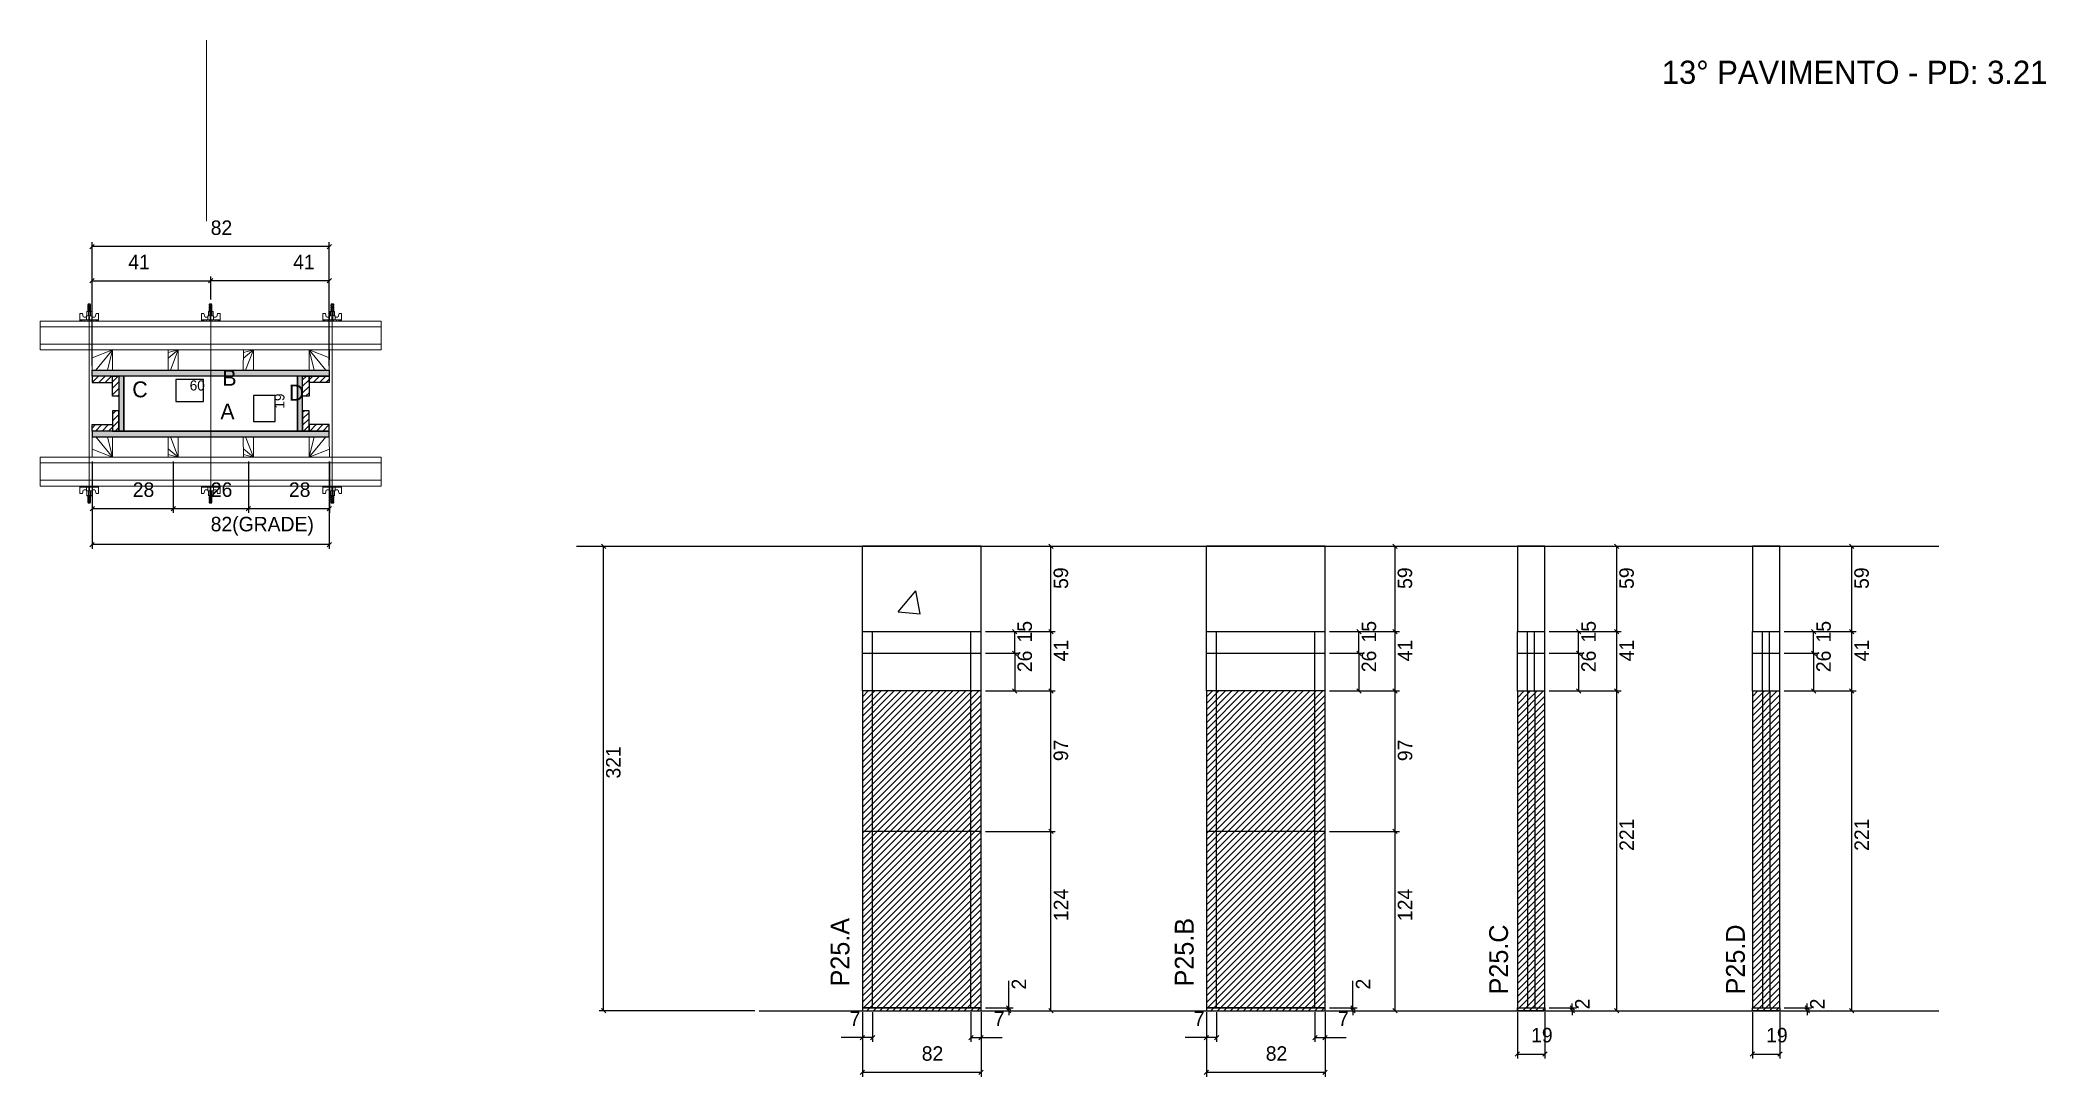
# Model space of a CAD drawing. Header units: metres. Extents: x 4473 to 5860, y 5251 to 5967.
import ezdxf

# ---------------------------------------------------------------- set-up
doc = ezdxf.new("R2010")
doc.units = ezdxf.units.M
for name, color, linetype in [('CHAPA', 7, 'Continuous'), ('COTA', 7, 'Continuous'), ('Hachura', 7, 'Continuous'), ('Madeira', 7, 'Continuous'), ('NIVEL 2° PAV.', 7, 'Continuous'), ('NOMENCLATURA', 7, 'Continuous'), ('Nível', 7, 'Continuous'), ('Painéis', 7, 'Continuous'), ('Perfil Metálico', 7, 'Continuous'), ('SARR_2.2x7', 7, 'Continuous'), ('SARRAFO', 7, 'Continuous'), ('Texto Seção', 7, 'Continuous'), ('TEXTO_GERAL', 7, 'Continuous')]:
    doc.layers.add(name, color=color, linetype=linetype)

msp = doc.modelspace()

# ---------------------------------------------------------------- hatches: boundary and pattern name
at = {"layer": 'COTA'}
h = msp.add_hatch(dxfattribs=at)
h.set_pattern_fill('AR-CONC')
h.paths.add_polyline_path([(5123.9, 5558.4), (5123.9, 5617.4), (5041.9, 5617.4), (5041.9, 5558.4), (5123.9, 5558.4)])
h = msp.add_hatch(dxfattribs=at)
h.set_pattern_fill('AR-CONC')
h.paths.add_polyline_path([(5361.8, 5558.4), (5361.8, 5617.4), (5279.8, 5617.4), (5279.8, 5558.4), (5361.8, 5558.4)])
h = msp.add_hatch(dxfattribs=at)
h.set_pattern_fill('AR-CONC')
h.paths.add_polyline_path([(5513.8, 5558.4), (5513.8, 5617.4), (5494.8, 5617.4), (5494.8, 5558.4), (5513.8, 5558.4)])
h = msp.add_hatch(dxfattribs=at)
h.set_pattern_fill('AR-CONC')
h.paths.add_polyline_path([(5676.3, 5558.4), (5676.3, 5617.4), (5657.3, 5617.4), (5657.3, 5558.4), (5676.3, 5558.4)])
at = {"layer": 'Hachura'}
h = msp.add_hatch(color=7, dxfattribs=at)
h.dxf.hatch_style = 1
h.paths.add_polyline_path([(4509.2, 5735), (4509.2, 5739), (4673.2, 5739), (4673.2, 5735), (4509.2, 5735)])
h = msp.add_hatch(color=7, dxfattribs=at)
h.dxf.hatch_style = 1
h.paths.add_polyline_path([(4509.2, 5735), (4509.2, 5739), (4673.2, 5739), (4673.2, 5735), (4509.2, 5735)])
h = msp.add_hatch(dxfattribs=at)
h.set_pattern_fill('ANSI31')
h.paths.add_polyline_path([(4523.2, 5735), (4523.2, 5730.6), (4509.2, 5730.6), (4509.2, 5735), (4523.2, 5735)])
h = msp.add_hatch(dxfattribs=at)
h.set_pattern_fill('ANSI31')
h.paths.add_polyline_path([(4527.6, 5735), (4523.2, 5735), (4523.2, 5721), (4527.6, 5721), (4527.6, 5735)])
h = msp.add_hatch(color=7, dxfattribs=at)
h.dxf.hatch_style = 1
h.paths.add_polyline_path([(4531.2, 5735), (4527.6, 5735), (4527.6, 5697), (4531.2, 5697), (4531.2, 5735)])
h = msp.add_hatch(color=7, dxfattribs=at)
h.dxf.hatch_style = 1
h.paths.add_polyline_path([(4531.2, 5735), (4527.6, 5735), (4527.6, 5697), (4531.2, 5697), (4531.2, 5735)])
h = msp.add_hatch(color=7, dxfattribs=at)
h.dxf.hatch_style = 1
h.paths.add_polyline_path([(4654.8, 5735), (4651.2, 5735), (4651.2, 5697), (4654.8, 5697), (4654.8, 5735)])
h = msp.add_hatch(color=7, dxfattribs=at)
h.dxf.hatch_style = 1
h.paths.add_polyline_path([(4654.8, 5735), (4651.2, 5735), (4651.2, 5697), (4654.8, 5697), (4654.8, 5735)])
h = msp.add_hatch(dxfattribs=at)
h.set_pattern_fill('ANSI31')
h.paths.add_polyline_path([(4659.2, 5735), (4654.8, 5735), (4654.8, 5721), (4659.2, 5721), (4659.2, 5735)])
h = msp.add_hatch(dxfattribs=at)
h.set_pattern_fill('ANSI31')
h.paths.add_polyline_path([(4659.2, 5735), (4659.2, 5730.6), (4673.2, 5730.6), (4673.2, 5735), (4659.2, 5735)])
h = msp.add_hatch(dxfattribs=at)
h.set_pattern_fill('ANSI31')
h.paths.add_polyline_path([(4523.2, 5697), (4523.2, 5701.4), (4509.2, 5701.4), (4509.2, 5697), (4523.2, 5697)])
h = msp.add_hatch(dxfattribs=at)
h.set_pattern_fill('ANSI31')
h.paths.add_polyline_path([(4527.6, 5697), (4523.2, 5697), (4523.2, 5711), (4527.6, 5711), (4527.6, 5697)])
h = msp.add_hatch(dxfattribs=at)
h.set_pattern_fill('ANSI31')
h.paths.add_polyline_path([(4659.2, 5697), (4654.8, 5697), (4654.8, 5711), (4659.2, 5711), (4659.2, 5697)])
h = msp.add_hatch(dxfattribs=at)
h.set_pattern_fill('ANSI31')
h.paths.add_polyline_path([(4659.2, 5697), (4659.2, 5701.4), (4673.2, 5701.4), (4673.2, 5697), (4659.2, 5697)])
h = msp.add_hatch(color=7, dxfattribs=at)
h.dxf.hatch_style = 1
h.paths.add_polyline_path([(4509.2, 5697), (4509.2, 5693), (4673.2, 5693), (4673.2, 5697), (4509.2, 5697)])
h = msp.add_hatch(color=7, dxfattribs=at)
h.dxf.hatch_style = 1
h.paths.add_polyline_path([(4509.2, 5697), (4509.2, 5693), (4673.2, 5693), (4673.2, 5697), (4509.2, 5697)])
h = msp.add_hatch(dxfattribs=at)
h.set_pattern_fill('ANSI31')
h.paths.add_polyline_path([(5123.9, 5296.4), (5123.9, 5517.4), (5041.9, 5517.4), (5041.9, 5296.4), (5123.9, 5296.4)])
h = msp.add_hatch(dxfattribs=at)
h.set_pattern_fill('ANSI31')
h.paths.add_polyline_path([(5361.8, 5296.4), (5361.8, 5517.4), (5279.8, 5517.4), (5279.8, 5296.4), (5361.8, 5296.4)])
h = msp.add_hatch(dxfattribs=at)
h.set_pattern_fill('ANSI31')
h.paths.add_polyline_path([(5513.8, 5517.4), (5494.8, 5517.4), (5494.8, 5296.4), (5513.8, 5296.4), (5513.8, 5517.4), (5513.8, 5517.4)])
h = msp.add_hatch(dxfattribs=at)
h.set_pattern_fill('ANSI31')
h.paths.add_polyline_path([(5676.3, 5517.4), (5657.3, 5517.4), (5657.3, 5296.4), (5676.3, 5296.4), (5676.3, 5517.4), (5676.3, 5517.4)])

# ---------------------------------------------------------------- linework, layer by layer
at = {"layer": 'CHAPA', "color": 1, "lineweight": 25}
for points in [[(4509.2, 5735), (4509.2, 5739), (4673.2, 5739), (4673.2, 5735)], [(4509.2, 5735), (4509.2, 5739), (4673.2, 5739), (4673.2, 5735)], [(4531.2, 5735), (4527.6, 5735), (4527.6, 5697), (4531.2, 5697)], [(4531.2, 5735), (4527.6, 5735), (4527.6, 5697), (4531.2, 5697)], [(4654.8, 5735), (4651.2, 5735), (4651.2, 5697), (4654.8, 5697)], [(4654.8, 5735), (4651.2, 5735), (4651.2, 5697), (4654.8, 5697)], [(4509.2, 5697), (4509.2, 5693), (4673.2, 5693), (4673.2, 5697)], [(4509.2, 5697), (4509.2, 5693), (4673.2, 5693), (4673.2, 5697)]]:
    msp.add_lwpolyline(points, close=True, dxfattribs=at)
at = {"layer": 'COTA', "color": 0, "lineweight": 25}
for p, q in [((4510.7, 5825.9), (4507.7, 5822.9)), ((4671.7, 5822.9), (4674.7, 5825.9)), ((4510.7, 5802.3), (4507.7, 5799.3)), ((4592.7, 5802.3), (4589.7, 5799.3)), ((4589.7, 5799.3), (4592.7, 5802.3)), ((4671.7, 5799.3), (4674.7, 5802.3)), ((4510.8, 5644.9), (4507.8, 5641.9)), ((4563.8, 5641.9), (4566.8, 5644.9)), ((4566.8, 5644.9), (4563.8, 5641.9)), ((4615.8, 5641.9), (4618.8, 5644.9)), ((4618.8, 5644.9), (4615.8, 5641.9)), ((4671.8, 5641.9), (4674.8, 5644.9)), ((4510.7, 5620), (4507.7, 5617)), ((4671.7, 5617), (4674.7, 5620)), ((5173.7, 5615.9), (5170.7, 5618.9)), ((5411.7, 5615.9), (5408.7, 5618.9)), ((5565, 5615.9), (5562, 5618.9)), ((5727.5, 5615.9), (5724.5, 5618.9)), ((5170.7, 5559.9), (5173.7, 5556.9)), ((5408.7, 5559.9), (5411.7, 5556.9)), ((5562, 5559.9), (5565, 5556.9)), ((5724.5, 5559.9), (5727.5, 5556.9)), ((5173.7, 5515.9), (5170.7, 5518.9)), ((5411.7, 5515.9), (5408.7, 5518.9)), ((5565, 5515.9), (5562, 5518.9)), ((5727.5, 5515.9), (5724.5, 5518.9)), ((5173.7, 5418.9), (5170.7, 5421.9)), ((5170.7, 5421.9), (5173.7, 5418.9)), ((5411.7, 5418.9), (5408.7, 5421.9)), ((5408.7, 5421.9), (5411.7, 5418.9)), ((5141.6, 5299.9), (5144.6, 5296.9)), ((5379.6, 5299.9), (5382.6, 5296.9)), ((5531.2, 5299.9), (5534.2, 5296.9)), ((5693.7, 5299.9), (5696.7, 5296.9)), ((5144.6, 5294.9), (5141.6, 5297.9)), ((5170.7, 5297.9), (5173.7, 5294.9)), ((5382.6, 5294.9), (5379.6, 5297.9)), ((5408.7, 5297.9), (5411.7, 5294.9)), ((5534.2, 5294.9), (5531.2, 5297.9)), ((5562, 5297.9), (5565, 5294.9)), ((5696.7, 5294.9), (5693.7, 5297.9)), ((5724.5, 5297.9), (5727.5, 5294.9)), ((5043.4, 5279.4), (5040.4, 5276.4)), ((5047.4, 5276.4), (5050.4, 5279.4)), ((5118.4, 5279.4), (5115.4, 5276.4)), ((5122.4, 5276.4), (5125.4, 5279.4)), ((5281.3, 5279.4), (5278.3, 5276.4)), ((5285.3, 5276.4), (5288.3, 5279.4)), ((5356.3, 5279.4), (5353.3, 5276.4)), ((5360.3, 5276.4), (5363.3, 5279.4)), ((5496.3, 5268), (5493.3, 5265)), ((5512.3, 5265), (5515.3, 5268)), ((5658.8, 5268), (5655.8, 5265)), ((5674.8, 5265), (5677.8, 5268)), ((5043.4, 5255.3), (5040.4, 5252.3)), ((5122.4, 5252.3), (5125.4, 5255.3)), ((5281.3, 5255.3), (5278.3, 5252.3)), ((5360.3, 5252.3), (5363.3, 5255.3))]:
    msp.add_line(p, q, dxfattribs=at)
at = {"layer": 'COTA', "color": 241, "lineweight": 25}
for p, q in [((4509.2, 5742), (4509.2, 5827.4)), ((4673.2, 5742), (4673.2, 5827.4)), ((4673.2, 5824.4), (4509.2, 5824.4)), ((4509.2, 5776), (4509.2, 5803.8)), ((4509.2, 5800.8), (4591.2, 5800.8)), ((4591.2, 5787.8), (4591.2, 5803.8)), ((4591.2, 5787.8), (4591.2, 5803.8)), ((4673.2, 5800.8), (4591.2, 5800.8)), ((4673.2, 5776), (4673.2, 5803.8)), ((4509.2, 5676), (4509.2, 5615.5)), ((4509.3, 5676), (4509.3, 5640.4)), ((4565.3, 5676), (4565.3, 5640.4)), ((4565.3, 5676), (4565.3, 5640.4)), ((4617.3, 5676), (4617.3, 5640.4)), ((4617.3, 5676), (4617.3, 5640.4)), ((4673.2, 5676), (4673.2, 5615.5)), ((4673.3, 5676), (4673.3, 5640.4)), ((4509.3, 5643.4), (4565.3, 5643.4)), ((4565.3, 5643.4), (4617.3, 5643.4)), ((4617.3, 5643.4), (4673.3, 5643.4)), ((4673.2, 5618.5), (4509.2, 5618.5)), ((5041.9, 5558.4), (5041.9, 5617.4)), ((5123.9, 5617.4), (5041.9, 5617.4)), ((5123.9, 5558.4), (5123.9, 5617.4)), ((5361.8, 5617.4), (5279.8, 5617.4)), ((5279.8, 5558.4), (5279.8, 5617.4)), ((5361.8, 5558.4), (5361.8, 5617.4))]:
    msp.add_line(p, q, dxfattribs=at)
at = {"layer": 'COTA', "color": 180, "lineweight": 25}
for p, q in [((4586.2, 5732.5), (4567.2, 5732.5)), ((4567.2, 5732.5), (4567.2, 5717.5)), ((4586.2, 5717.5), (4586.2, 5732.5)), ((4567.2, 5717.5), (4586.2, 5717.5)), ((4635.7, 5721.5), (4620.7, 5721.5)), ((4620.7, 5721.5), (4620.7, 5703.5)), ((4635.7, 5703.5), (4635.7, 5721.5)), ((4620.7, 5703.5), (4635.7, 5703.5))]:
    msp.add_line(p, q, dxfattribs=at)
at = {"layer": 'COTA', "color": 4, "lineweight": 25}
for p, q in [((5126.9, 5617.4), (5175.2, 5617.4)), ((5172.2, 5558.4), (5172.2, 5617.4)), ((5364.8, 5617.4), (5413.2, 5617.4)), ((5410.2, 5558.4), (5410.2, 5617.4)), ((5516.8, 5617.4), (5566.5, 5617.4)), ((5563.5, 5558.4), (5563.5, 5617.4)), ((5679.3, 5617.4), (5729, 5617.4)), ((5726, 5558.4), (5726, 5617.4)), ((5126.9, 5558.4), (5175.2, 5558.4)), ((5364.8, 5558.4), (5413.2, 5558.4)), ((5516.8, 5558.4), (5566.5, 5558.4)), ((5679.3, 5558.4), (5729, 5558.4)), ((5126.9, 5517.4), (5175.2, 5517.4)), ((5172.2, 5420.4), (5172.2, 5517.4)), ((5364.8, 5517.4), (5413.2, 5517.4)), ((5410.2, 5420.4), (5410.2, 5517.4)), ((5516.8, 5517.4), (5566.5, 5517.4)), ((5563.5, 5296.4), (5563.5, 5517.4)), ((5679.3, 5517.4), (5729, 5517.4)), ((5726, 5296.4), (5726, 5517.4)), ((5126.9, 5420.4), (5175.2, 5420.4)), ((5164.7, 5420.4), (5175.2, 5420.4)), ((5172.2, 5296.4), (5172.2, 5420.4)), ((5364.8, 5420.4), (5413.2, 5420.4)), ((5402.7, 5420.4), (5413.2, 5420.4)), ((5410.2, 5296.4), (5410.2, 5420.4)), ((5143.1, 5298.4), (5143.1, 5317.2)), ((5381.1, 5298.4), (5381.1, 5317.2)), ((5532.7, 5298.4), (5532.7, 5301.4)), ((5695.2, 5298.4), (5695.2, 5301.4)), ((5041.9, 5295.4), (5041.9, 5250.8)), ((5041.9, 5293.4), (5041.9, 5274.9)), ((5048.9, 5295.4), (5048.9, 5274.9)), ((5116.9, 5295.4), (5116.9, 5274.9)), ((5123.9, 5295.4), (5123.9, 5250.8)), ((5123.9, 5293.4), (5123.9, 5274.9)), ((5126.9, 5298.4), (5146.1, 5298.4)), ((5126.9, 5296.4), (5146.1, 5296.4)), ((5126.9, 5296.4), (5175.2, 5296.4)), ((5143.1, 5296.4), (5143.1, 5298.4)), ((5143.1, 5296.4), (5143.1, 5293.4)), ((5279.8, 5295.4), (5279.8, 5250.8)), ((5279.8, 5293.4), (5279.8, 5274.9)), ((5286.8, 5295.4), (5286.8, 5274.9)), ((5354.8, 5295.4), (5354.8, 5274.9)), ((5361.8, 5295.4), (5361.8, 5250.8)), ((5361.8, 5293.4), (5361.8, 5274.9)), ((5364.8, 5298.4), (5384.1, 5298.4)), ((5364.8, 5296.4), (5384.1, 5296.4)), ((5364.8, 5296.4), (5413.2, 5296.4)), ((5381.1, 5296.4), (5381.1, 5298.4)), ((5381.1, 5296.4), (5381.1, 5293.4)), ((5494.8, 5295.4), (5494.8, 5263.5)), ((5513.8, 5295.4), (5513.8, 5263.5)), ((5516.8, 5298.4), (5535.7, 5298.4)), ((5516.8, 5296.4), (5535.7, 5296.4)), ((5516.8, 5296.4), (5566.5, 5296.4)), ((5532.7, 5296.4), (5532.7, 5298.4)), ((5532.7, 5296.4), (5532.7, 5293.4)), ((5657.3, 5295.4), (5657.3, 5263.5)), ((5676.3, 5295.4), (5676.3, 5263.5)), ((5679.3, 5298.4), (5698.2, 5298.4)), ((5679.3, 5296.4), (5698.2, 5296.4)), ((5679.3, 5296.4), (5729, 5296.4)), ((5695.2, 5296.4), (5695.2, 5298.4)), ((5695.2, 5296.4), (5695.2, 5293.4)), ((5041.9, 5277.9), (5027.1, 5277.9)), ((5048.9, 5277.9), (5041.9, 5277.9)), ((5116.9, 5277.9), (5123.9, 5277.9)), ((5123.9, 5277.9), (5138.6, 5277.9)), ((5279.8, 5277.9), (5265.1, 5277.9)), ((5286.8, 5277.9), (5279.8, 5277.9)), ((5354.8, 5277.9), (5361.8, 5277.9)), ((5361.8, 5277.9), (5376.5, 5277.9)), ((5494.8, 5266.5), (5513.8, 5266.5)), ((5657.3, 5266.5), (5676.3, 5266.5)), ((5123.9, 5253.8), (5041.9, 5253.8)), ((5361.8, 5253.8), (5279.8, 5253.8))]:
    msp.add_line(p, q, dxfattribs=at)
at = {"layer": 'COTA', "color": 241, "lineweight": 25}
for points in [[(5513.8, 5558.4), (5513.8, 5617.4), (5494.8, 5617.4), (5494.8, 5558.4)], [(5676.3, 5558.4), (5676.3, 5617.4), (5657.3, 5617.4), (5657.3, 5558.4)]]:
    msp.add_lwpolyline(points, dxfattribs=at)
at = {"layer": 'Hachura', "color": 0, "lineweight": 9}
for p, q in [((4506.1, 5784.1), (4508.3, 5783)), ((4506.2, 5784.5), (4506.5, 5784.8)), ((4506.2, 5784.2), (4506.2, 5784.5)), ((4508.1, 5784.5), (4506.2, 5784.5)), ((4506.2, 5784.2), (4508.1, 5783.2)), ((4506.2, 5784.2), (4508.1, 5783.2)), ((4506.5, 5784.8), (4507.8, 5784.8)), ((4508.1, 5783.9), (4506.9, 5784.5)), ((4508.2, 5783.9), (4507.1, 5784.5)), ((4507.6, 5784.5), (4508.3, 5784.2)), ((4508.1, 5784.5), (4507.8, 5784.8)), ((4507.9, 5784.5), (4508.1, 5784.4)), ((4590.1, 5784.1), (4592.3, 5783)), ((4590.2, 5784.5), (4590.5, 5784.8)), ((4590.2, 5784.2), (4590.2, 5784.5)), ((4592.1, 5784.5), (4590.2, 5784.5)), ((4590.2, 5784.2), (4592.1, 5783.2)), ((4590.2, 5784.2), (4592.1, 5783.2)), ((4590.5, 5784.8), (4591.8, 5784.8)), ((4592.1, 5783.9), (4590.9, 5784.5)), ((4592.2, 5783.9), (4591.1, 5784.5)), ((4591.6, 5784.5), (4592.3, 5784.2)), ((4592.1, 5784.5), (4591.8, 5784.8)), ((4591.9, 5784.5), (4592.1, 5784.4)), ((4674.9, 5784.5), (4674.2, 5784.2)), ((4674.2, 5783.9), (4675.4, 5784.5)), ((4676.3, 5784.1), (4674.2, 5783)), ((4674.3, 5784.5), (4674.7, 5784.8)), ((4674.6, 5784.5), (4674.3, 5784.4)), ((4674.3, 5783.9), (4675.6, 5784.5)), ((4674.3, 5784.5), (4676.3, 5784.5)), ((4676.3, 5784.2), (4674.3, 5783.2)), ((4676.3, 5784.2), (4674.3, 5783.2)), ((4676, 5784.8), (4674.7, 5784.8)), ((4676.3, 5784.5), (4676, 5784.8)), ((4676.3, 5784.2), (4676.3, 5784.5)), ((4500.8, 5773), (4500.8, 5778.2)), ((4500.8, 5778.2), (4502.5, 5778.2)), ((4500.8, 5773.9), (4513.7, 5773.9)), ((4500.8, 5773.9), (4506, 5773.9)), ((4513.7, 5773), (4500.8, 5773)), ((4500.9, 5774), (4500.9, 5773)), ((4501.1, 5774), (4501.1, 5773)), ((4501.5, 5774), (4501.5, 5773)), ((4501.9, 5774), (4501.9, 5773)), ((4502.5, 5778.2), (4503.1, 5776)), ((4502.8, 5774), (4502.8, 5773)), ((4503.4, 5775.7), (4505.3, 5775.7)), ((4504.2, 5774), (4504.2, 5773)), ((4512.7, 5773), (4504.9, 5773)), ((4505.3, 5776.5), (4509.2, 5776.5)), ((4505.3, 5773.9), (4505.3, 5776.5)), ((4507.2, 5773.9), (4505.3, 5773.9)), ((4508.9, 5779.7), (4505.6, 5779.7)), ((4508.9, 5779.7), (4505.6, 5779.7)), ((4505.6, 5779.7), (4505.6, 5776.5)), ((4506, 5773.9), (4506.6, 5773.9)), ((4508.2, 5782.8), (4506.1, 5783.9)), ((4506.1, 5782.9), (4508.3, 5781.9)), ((4508.2, 5781.6), (4506.1, 5782.7)), ((4506.1, 5781.8), (4508.3, 5780.7)), ((4508.2, 5780.5), (4506.1, 5781.5)), ((4507.4, 5779.7), (4506.1, 5780.4)), ((4506.2, 5783), (4506.2, 5783.7)), ((4508.1, 5782.7), (4506.2, 5783.7)), ((4506.2, 5783), (4508.1, 5782.1)), ((4506.2, 5781.9), (4506.2, 5782.5)), ((4508.1, 5781.5), (4506.2, 5782.5)), ((4506.2, 5782.3), (4506.2, 5782.5)), ((4506.2, 5781.9), (4508.1, 5780.9)), ((4506.2, 5780.7), (4506.2, 5781.4)), ((4508.1, 5780.4), (4506.2, 5781.4)), ((4506.2, 5780.7), (4508.1, 5779.7)), ((4507.1, 5779.7), (4506.2, 5780.2)), ((4506.2, 5779.7), (4506.2, 5780.2)), ((4506.3, 5773.6), (4506.3, 5773.8)), ((4506.3, 5773.2), (4506.3, 5773.6)), ((4506.6, 5779.7), (4506.6, 5776.5)), ((4506.9, 5773.9), (4506.9, 5775.9)), ((4507.2, 5773.9), (4507.2, 5773)), ((4507.4, 5775.9), (4507.4, 5773.9)), ((4508.1, 5783.9), (4508.1, 5783.2)), ((4508.1, 5782.1), (4508.1, 5782.7)), ((4508.1, 5781.3), (4508.1, 5781.5)), ((4508.1, 5781.3), (4508.1, 5780.9)), ((4508.1, 5780.4), (4508.1, 5779.7)), ((4508.1, 5779.7), (4508.1, 5776.5)), ((4508.2, 5773.8), (4508.2, 5773.4)), ((4508.9, 5776.5), (4508.9, 5779.7)), ((4509.2, 5776.5), (4508.9, 5776.5)), ((4509.2, 5776.5), (4508.9, 5776.5)), ((4509.2, 5776.5), (4509.2, 5773.9)), ((4511.1, 5775.7), (4509.2, 5775.7)), ((4510.3, 5774), (4510.3, 5773)), ((4512, 5778.2), (4511.4, 5776)), ((4511.7, 5774), (4511.7, 5773)), ((4513.7, 5778.2), (4512, 5778.2)), ((4512.5, 5774), (4512.5, 5773)), ((4513, 5774), (4513, 5773)), ((4513.3, 5774), (4513.3, 5773)), ((4513.6, 5774), (4513.6, 5773)), ((4513.7, 5773.9), (4513.7, 5778.2)), ((4513.7, 5773.9), (4513.7, 5773)), ((4584.8, 5773), (4584.8, 5778.2)), ((4584.8, 5778.2), (4586.5, 5778.2)), ((4584.8, 5773.9), (4597.7, 5773.9)), ((4584.8, 5773.9), (4590, 5773.9)), ((4597.7, 5773), (4584.8, 5773)), ((4584.9, 5774), (4584.9, 5773)), ((4585.1, 5774), (4585.1, 5773)), ((4585.5, 5774), (4585.5, 5773)), ((4585.9, 5774), (4585.9, 5773)), ((4586.5, 5778.2), (4587.1, 5776)), ((4586.8, 5774), (4586.8, 5773)), ((4587.4, 5775.7), (4589.3, 5775.7)), ((4588.2, 5774), (4588.2, 5773)), ((4596.7, 5773), (4588.9, 5773)), ((4589.3, 5776.5), (4593.2, 5776.5)), ((4589.3, 5773.9), (4589.3, 5776.5)), ((4591.2, 5773.9), (4589.3, 5773.9)), ((4592.9, 5779.7), (4589.6, 5779.7)), ((4592.9, 5779.7), (4589.6, 5779.7)), ((4589.6, 5779.7), (4589.6, 5776.5)), ((4590, 5773.9), (4590.6, 5773.9)), ((4592.2, 5782.8), (4590.1, 5783.9)), ((4590.1, 5782.9), (4592.3, 5781.9)), ((4592.2, 5781.6), (4590.1, 5782.7)), ((4590.1, 5781.8), (4592.3, 5780.7)), ((4592.2, 5780.5), (4590.1, 5781.5)), ((4591.4, 5779.7), (4590.1, 5780.4)), ((4590.2, 5783), (4590.2, 5783.7)), ((4592.1, 5782.7), (4590.2, 5783.7)), ((4590.2, 5783), (4592.1, 5782.1)), ((4590.2, 5781.9), (4590.2, 5782.5)), ((4592.1, 5781.5), (4590.2, 5782.5)), ((4590.2, 5782.3), (4590.2, 5782.5)), ((4590.2, 5781.9), (4592.1, 5780.9)), ((4590.2, 5780.7), (4590.2, 5781.4)), ((4592.1, 5780.4), (4590.2, 5781.4)), ((4590.2, 5780.7), (4592.1, 5779.7)), ((4591.1, 5779.7), (4590.2, 5780.2)), ((4590.2, 5779.7), (4590.2, 5780.2)), ((4590.3, 5773.6), (4590.3, 5773.8)), ((4590.3, 5773.2), (4590.3, 5773.6)), ((4590.6, 5779.7), (4590.6, 5776.5)), ((4590.9, 5773.9), (4590.9, 5775.9)), ((4591.2, 5773.9), (4591.2, 5773)), ((4591.4, 5775.9), (4591.4, 5773.9)), ((4592.1, 5783.9), (4592.1, 5783.2)), ((4592.1, 5782.1), (4592.1, 5782.7)), ((4592.1, 5781.3), (4592.1, 5781.5)), ((4592.1, 5781.3), (4592.1, 5780.9)), ((4592.1, 5780.4), (4592.1, 5779.7)), ((4592.1, 5779.7), (4592.1, 5776.5)), ((4592.2, 5773.8), (4592.2, 5773.4)), ((4592.9, 5776.5), (4592.9, 5779.7)), ((4593.2, 5776.5), (4592.9, 5776.5)), ((4593.2, 5776.5), (4592.9, 5776.5)), ((4593.2, 5776.5), (4593.2, 5773.9)), ((4595.1, 5775.7), (4593.2, 5775.7)), ((4594.3, 5774), (4594.3, 5773)), ((4596, 5778.2), (4595.4, 5776)), ((4595.7, 5774), (4595.7, 5773)), ((4597.7, 5778.2), (4596, 5778.2)), ((4596.5, 5774), (4596.5, 5773)), ((4597, 5774), (4597, 5773)), ((4597.3, 5774), (4597.3, 5773)), ((4597.6, 5774), (4597.6, 5773)), ((4597.7, 5773.9), (4597.7, 5778.2)), ((4597.7, 5773.9), (4597.7, 5773)), ((4668.8, 5773.9), (4668.8, 5778.2)), ((4668.8, 5778.2), (4670.5, 5778.2)), ((4681.7, 5773.9), (4668.8, 5773.9)), ((4668.8, 5773.9), (4668.8, 5773)), ((4668.8, 5773), (4681.7, 5773)), ((4668.9, 5774), (4668.9, 5773)), ((4669.1, 5774), (4669.1, 5773)), ((4669.5, 5774), (4669.5, 5773)), ((4669.7, 5773), (4677.6, 5773)), ((4669.9, 5774), (4669.9, 5773)), ((4670.5, 5778.2), (4671.1, 5776)), ((4670.8, 5774), (4670.8, 5773)), ((4671.4, 5775.7), (4673.3, 5775.7)), ((4672.2, 5774), (4672.2, 5773)), ((4677.2, 5776.5), (4673.3, 5776.5)), ((4673.3, 5776.5), (4673.3, 5773.9)), ((4673.3, 5776.5), (4673.6, 5776.5)), ((4673.3, 5776.5), (4673.6, 5776.5)), ((4673.6, 5779.7), (4676.9, 5779.7)), ((4673.6, 5779.7), (4676.9, 5779.7)), ((4673.6, 5776.5), (4673.6, 5779.7)), ((4674.2, 5782.8), (4676.4, 5783.9)), ((4676.3, 5782.9), (4674.2, 5781.9)), ((4674.2, 5781.6), (4676.4, 5782.7)), ((4676.3, 5781.8), (4674.2, 5780.7)), ((4674.2, 5780.5), (4676.4, 5781.5)), ((4674.3, 5783.9), (4674.3, 5783.2)), ((4674.3, 5782.7), (4676.3, 5783.7)), ((4676.3, 5783), (4674.3, 5782.1)), ((4674.3, 5782.1), (4674.3, 5782.7)), ((4674.3, 5781.5), (4676.3, 5782.5)), ((4676.3, 5781.9), (4674.3, 5780.9)), ((4674.3, 5781.3), (4674.3, 5781.5)), ((4674.3, 5780.4), (4676.3, 5781.4)), ((4674.3, 5781.3), (4674.3, 5780.9)), ((4676.3, 5780.7), (4674.3, 5779.7)), ((4674.3, 5780.4), (4674.3, 5779.7)), ((4674.3, 5779.7), (4674.3, 5776.5)), ((4674.3, 5773.8), (4674.3, 5773.4)), ((4675, 5775.9), (4675, 5773.9)), ((4675.1, 5779.7), (4676.4, 5780.4)), ((4675.2, 5773.9), (4677.2, 5773.9)), ((4675.3, 5773.9), (4675.3, 5773)), ((4675.4, 5779.7), (4676.3, 5780.2)), ((4675.6, 5773.9), (4675.6, 5775.9)), ((4675.9, 5779.7), (4675.9, 5776.5)), ((4676.5, 5773.9), (4675.9, 5773.9)), ((4676.2, 5773.6), (4676.2, 5773.8)), ((4676.2, 5773.2), (4676.2, 5773.6)), ((4676.3, 5783), (4676.3, 5783.7)), ((4676.3, 5781.9), (4676.3, 5782.5)), ((4676.3, 5782.3), (4676.3, 5782.5)), ((4676.3, 5780.7), (4676.3, 5781.4)), ((4676.3, 5779.7), (4676.3, 5780.2)), ((4681.7, 5773.9), (4676.5, 5773.9)), ((4676.9, 5779.7), (4676.9, 5776.5)), ((4677.2, 5773.9), (4677.2, 5776.5)), ((4679.1, 5775.7), (4677.2, 5775.7)), ((4678.3, 5774), (4678.3, 5773)), ((4680, 5778.2), (4679.4, 5776)), ((4679.7, 5774), (4679.7, 5773)), ((4681.7, 5778.2), (4680, 5778.2)), ((4680.5, 5774), (4680.5, 5773)), ((4681, 5774), (4681, 5773)), ((4681.3, 5774), (4681.3, 5773)), ((4681.6, 5774), (4681.6, 5773)), ((4681.7, 5773), (4681.7, 5778.2)), ((4513.7, 5659), (4500.8, 5659)), ((4500.8, 5659), (4500.8, 5653.9)), ((4500.8, 5658.1), (4513.7, 5658.1)), ((4500.8, 5658.1), (4506, 5658.1)), ((4500.8, 5653.9), (4502.5, 5653.9)), ((4500.9, 5658.1), (4500.9, 5659)), ((4501.1, 5658.1), (4501.1, 5659)), ((4501.5, 5658.1), (4501.5, 5659)), ((4501.9, 5658.1), (4501.9, 5659)), ((4502.5, 5653.9), (4503.1, 5656.1)), ((4502.8, 5658.1), (4502.8, 5659)), ((4503.4, 5656.3), (4505.3, 5656.3)), ((4504.2, 5658.1), (4504.2, 5659)), ((4512.7, 5659), (4504.9, 5659)), ((4507.2, 5658.1), (4505.3, 5658.1)), ((4505.3, 5658.1), (4505.3, 5655.6)), ((4505.3, 5655.6), (4509.2, 5655.6)), ((4505.6, 5652.3), (4505.6, 5655.6)), ((4508.9, 5652.4), (4505.6, 5652.4)), ((4508.9, 5652.3), (4505.6, 5652.3)), ((4506, 5658.1), (4506.6, 5658.1)), ((4507.4, 5652.3), (4506.1, 5651.7)), ((4508.2, 5651.6), (4506.1, 5650.5)), ((4506.1, 5650.3), (4508.3, 5651.4)), ((4508.2, 5650.4), (4506.1, 5649.4)), ((4506.1, 5649.1), (4508.3, 5650.2)), ((4508.2, 5649.3), (4506.1, 5648.2)), ((4506.1, 5648), (4508.3, 5649.1)), ((4506.2, 5651.4), (4508.1, 5652.3)), ((4507.1, 5652.3), (4506.2, 5651.9)), ((4506.2, 5652.3), (4506.2, 5651.9)), ((4508.1, 5651.7), (4506.2, 5650.7)), ((4506.2, 5651.4), (4506.2, 5650.7)), ((4506.2, 5650.2), (4508.1, 5651.2)), ((4508.1, 5650.5), (4506.2, 5649.6)), ((4506.2, 5650.2), (4506.2, 5649.6)), ((4506.2, 5649), (4508.1, 5650)), ((4506.2, 5649.8), (4506.2, 5649.6)), ((4508.1, 5649.4), (4506.2, 5648.4)), ((4506.2, 5649), (4506.2, 5648.4)), ((4506.2, 5647.9), (4508.1, 5648.8)), ((4506.2, 5647.9), (4508.1, 5648.8)), ((4506.2, 5647.9), (4506.2, 5647.6)), ((4506.2, 5647.6), (4506.5, 5647.2)), ((4508.1, 5647.6), (4506.2, 5647.6)), ((4506.3, 5658.9), (4506.3, 5658.5)), ((4506.3, 5658.5), (4506.3, 5658.2)), ((4506.5, 5647.2), (4507.8, 5647.2)), ((4506.6, 5652.3), (4506.6, 5655.6)), ((4506.9, 5658.1), (4506.9, 5656.1)), ((4508.1, 5648.2), (4506.9, 5647.6)), ((4508.2, 5648.1), (4507.1, 5647.6)), ((4507.2, 5658.1), (4507.2, 5659)), ((4507.4, 5656.1), (4507.4, 5658.1)), ((4507.6, 5647.6), (4508.3, 5647.9)), ((4508.1, 5647.6), (4507.8, 5647.2)), ((4507.9, 5647.6), (4508.1, 5647.7)), ((4508.1, 5652.3), (4508.1, 5655.6)), ((4508.1, 5651.7), (4508.1, 5652.3)), ((4508.1, 5650.7), (4508.1, 5651.2)), ((4508.1, 5650.7), (4508.1, 5650.5)), ((4508.1, 5650), (4508.1, 5649.4)), ((4508.1, 5648.2), (4508.1, 5648.8)), ((4508.2, 5658.3), (4508.2, 5658.7)), ((4508.9, 5655.6), (4508.9, 5652.3)), ((4509.2, 5655.6), (4508.9, 5655.6)), ((4509.2, 5655.6), (4508.9, 5655.6)), ((4509.2, 5655.6), (4509.2, 5658.1)), ((4511.1, 5656.3), (4509.2, 5656.3)), ((4510.3, 5658.1), (4510.3, 5659)), ((4512, 5653.9), (4511.4, 5656.1)), ((4511.7, 5658.1), (4511.7, 5659)), ((4513.7, 5653.9), (4512, 5653.9)), ((4512.5, 5658.1), (4512.5, 5659)), ((4513, 5658.1), (4513, 5659)), ((4513.3, 5658.1), (4513.3, 5659)), ((4513.6, 5658.1), (4513.6, 5659)), ((4513.7, 5658.1), (4513.7, 5659)), ((4513.7, 5658.1), (4513.7, 5653.9)), ((4597.7, 5659), (4584.8, 5659)), ((4584.8, 5659), (4584.8, 5653.9)), ((4584.8, 5658.1), (4597.7, 5658.1)), ((4584.8, 5658.1), (4590, 5658.1)), ((4584.8, 5653.9), (4586.5, 5653.9)), ((4584.9, 5658.1), (4584.9, 5659)), ((4585.1, 5658.1), (4585.1, 5659)), ((4585.5, 5658.1), (4585.5, 5659)), ((4585.9, 5658.1), (4585.9, 5659)), ((4586.5, 5653.9), (4587.1, 5656.1)), ((4586.8, 5658.1), (4586.8, 5659)), ((4587.4, 5656.3), (4589.3, 5656.3)), ((4588.2, 5658.1), (4588.2, 5659)), ((4596.7, 5659), (4588.9, 5659)), ((4591.2, 5658.1), (4589.3, 5658.1)), ((4589.3, 5658.1), (4589.3, 5655.6)), ((4589.3, 5655.6), (4593.2, 5655.6)), ((4589.6, 5652.3), (4589.6, 5655.6)), ((4592.9, 5652.4), (4589.6, 5652.4)), ((4592.9, 5652.3), (4589.6, 5652.3)), ((4590, 5658.1), (4590.6, 5658.1)), ((4591.4, 5652.3), (4590.1, 5651.7)), ((4592.2, 5651.6), (4590.1, 5650.5)), ((4590.1, 5650.3), (4592.3, 5651.4)), ((4592.2, 5650.4), (4590.1, 5649.4)), ((4590.1, 5649.1), (4592.3, 5650.2)), ((4592.2, 5649.3), (4590.1, 5648.2)), ((4590.1, 5648), (4592.3, 5649.1)), ((4590.2, 5651.4), (4592.1, 5652.3)), ((4591.1, 5652.3), (4590.2, 5651.9)), ((4590.2, 5652.3), (4590.2, 5651.9)), ((4592.1, 5651.7), (4590.2, 5650.7)), ((4590.2, 5651.4), (4590.2, 5650.7)), ((4590.2, 5650.2), (4592.1, 5651.2)), ((4592.1, 5650.5), (4590.2, 5649.6)), ((4590.2, 5650.2), (4590.2, 5649.6)), ((4590.2, 5649), (4592.1, 5650)), ((4590.2, 5649.8), (4590.2, 5649.6)), ((4592.1, 5649.4), (4590.2, 5648.4)), ((4590.2, 5649), (4590.2, 5648.4)), ((4590.2, 5647.9), (4592.1, 5648.8)), ((4590.2, 5647.9), (4592.1, 5648.8)), ((4590.2, 5647.9), (4590.2, 5647.6)), ((4590.2, 5647.6), (4590.5, 5647.2)), ((4592.1, 5647.6), (4590.2, 5647.6)), ((4590.3, 5658.9), (4590.3, 5658.5)), ((4590.3, 5658.5), (4590.3, 5658.2)), ((4590.5, 5647.2), (4591.8, 5647.2)), ((4590.6, 5652.3), (4590.6, 5655.6)), ((4590.9, 5658.1), (4590.9, 5656.1)), ((4592.1, 5648.2), (4590.9, 5647.6)), ((4592.2, 5648.1), (4591.1, 5647.6)), ((4591.2, 5658.1), (4591.2, 5659)), ((4591.4, 5656.1), (4591.4, 5658.1)), ((4591.6, 5647.6), (4592.3, 5647.9)), ((4592.1, 5647.6), (4591.8, 5647.2)), ((4591.9, 5647.6), (4592.1, 5647.7)), ((4592.1, 5652.3), (4592.1, 5655.6)), ((4592.1, 5651.7), (4592.1, 5652.3)), ((4592.1, 5650.7), (4592.1, 5651.2)), ((4592.1, 5650.7), (4592.1, 5650.5)), ((4592.1, 5650), (4592.1, 5649.4)), ((4592.1, 5648.2), (4592.1, 5648.8)), ((4592.2, 5658.3), (4592.2, 5658.7)), ((4592.9, 5655.6), (4592.9, 5652.3)), ((4593.2, 5655.6), (4592.9, 5655.6)), ((4593.2, 5655.6), (4592.9, 5655.6)), ((4593.2, 5655.6), (4593.2, 5658.1)), ((4595.1, 5656.3), (4593.2, 5656.3)), ((4594.3, 5658.1), (4594.3, 5659)), ((4596, 5653.9), (4595.4, 5656.1)), ((4595.7, 5658.1), (4595.7, 5659)), ((4597.7, 5653.9), (4596, 5653.9)), ((4596.5, 5658.1), (4596.5, 5659)), ((4597, 5658.1), (4597, 5659)), ((4597.3, 5658.1), (4597.3, 5659)), ((4597.6, 5658.1), (4597.6, 5659)), ((4597.7, 5658.1), (4597.7, 5659)), ((4597.7, 5658.1), (4597.7, 5653.9)), ((4668.8, 5659), (4681.7, 5659)), ((4668.8, 5658.1), (4668.8, 5659)), ((4681.7, 5658.1), (4668.8, 5658.1)), ((4668.8, 5658.1), (4668.8, 5653.9)), ((4668.8, 5653.9), (4670.5, 5653.9)), ((4668.9, 5658.1), (4668.9, 5659)), ((4669.1, 5658.1), (4669.1, 5659)), ((4669.5, 5658.1), (4669.5, 5659)), ((4669.7, 5659), (4677.6, 5659)), ((4669.9, 5658.1), (4669.9, 5659)), ((4670.5, 5653.9), (4671.1, 5656.1)), ((4670.8, 5658.1), (4670.8, 5659)), ((4671.4, 5656.3), (4673.3, 5656.3)), ((4672.2, 5658.1), (4672.2, 5659)), ((4673.3, 5655.6), (4673.3, 5658.1)), ((4677.2, 5655.6), (4673.3, 5655.6)), ((4673.3, 5655.6), (4673.6, 5655.6)), ((4673.3, 5655.6), (4673.6, 5655.6)), ((4673.6, 5655.6), (4673.6, 5652.3)), ((4673.6, 5652.4), (4676.9, 5652.4)), ((4673.6, 5652.3), (4676.9, 5652.3)), ((4674.2, 5651.6), (4676.4, 5650.5)), ((4676.3, 5650.3), (4674.2, 5651.4)), ((4674.2, 5650.4), (4676.4, 5649.4)), ((4676.3, 5649.1), (4674.2, 5650.2)), ((4674.2, 5649.3), (4676.4, 5648.2)), ((4676.3, 5648), (4674.2, 5649.1)), ((4674.2, 5648.1), (4675.4, 5647.6)), ((4674.9, 5647.6), (4674.2, 5647.9)), ((4674.3, 5658.3), (4674.3, 5658.7)), ((4674.3, 5652.3), (4674.3, 5655.6)), ((4674.3, 5651.7), (4674.3, 5652.3)), ((4676.3, 5651.4), (4674.3, 5652.3)), ((4674.3, 5651.7), (4676.3, 5650.7)), ((4674.3, 5650.7), (4674.3, 5651.2)), ((4676.3, 5650.2), (4674.3, 5651.2)), ((4674.3, 5650.7), (4674.3, 5650.5)), ((4674.3, 5650.5), (4676.3, 5649.6)), ((4674.3, 5650), (4674.3, 5649.4)), ((4676.3, 5649), (4674.3, 5650)), ((4674.3, 5649.4), (4676.3, 5648.4)), ((4676.3, 5647.9), (4674.3, 5648.8)), ((4674.3, 5648.2), (4674.3, 5648.8)), ((4676.3, 5647.9), (4674.3, 5648.8)), ((4674.3, 5648.2), (4675.6, 5647.6)), ((4674.6, 5647.6), (4674.3, 5647.7)), ((4674.3, 5647.6), (4674.7, 5647.2)), ((4674.3, 5647.6), (4676.3, 5647.6)), ((4676, 5647.2), (4674.7, 5647.2)), ((4675, 5656.1), (4675, 5658.1)), ((4675.1, 5652.3), (4676.4, 5651.7)), ((4675.2, 5658.1), (4677.2, 5658.1)), ((4675.3, 5658.1), (4675.3, 5659)), ((4675.4, 5652.3), (4676.3, 5651.9)), ((4675.6, 5658.1), (4675.6, 5656.1)), ((4676.5, 5658.1), (4675.9, 5658.1)), ((4675.9, 5652.3), (4675.9, 5655.6)), ((4676.3, 5647.6), (4676, 5647.2)), ((4676.2, 5658.9), (4676.2, 5658.5)), ((4676.2, 5658.5), (4676.2, 5658.2)), ((4676.3, 5652.3), (4676.3, 5651.9)), ((4676.3, 5651.4), (4676.3, 5650.7)), ((4676.3, 5650.2), (4676.3, 5649.6)), ((4676.3, 5649.8), (4676.3, 5649.6)), ((4676.3, 5649), (4676.3, 5648.4)), ((4676.3, 5647.9), (4676.3, 5647.6)), ((4681.7, 5658.1), (4676.5, 5658.1)), ((4676.9, 5652.3), (4676.9, 5655.6)), ((4677.2, 5658.1), (4677.2, 5655.6)), ((4679.1, 5656.3), (4677.2, 5656.3)), ((4678.3, 5658.1), (4678.3, 5659)), ((4680, 5653.9), (4679.4, 5656.1)), ((4679.7, 5658.1), (4679.7, 5659)), ((4681.7, 5653.9), (4680, 5653.9)), ((4680.5, 5658.1), (4680.5, 5659)), ((4681, 5658.1), (4681, 5659)), ((4681.3, 5658.1), (4681.3, 5659)), ((4681.6, 5658.1), (4681.6, 5659)), ((4681.7, 5659), (4681.7, 5653.9))]:
    msp.add_line(p, q, dxfattribs=at)
at = {"layer": 'Hachura', "color": 251, "lineweight": 9}
for p, q in [((4507.2, 5783.8), (4507.2, 5652)), ((4591.2, 5783.8), (4591.2, 5652)), ((4675.2, 5783.8), (4675.3, 5652))]:
    msp.add_line(p, q, dxfattribs=at)
at = {"layer": 'Madeira', "color": 126, "lineweight": 18}
for p, q in [((4523.3, 5753), (4509.3, 5747.6)), ((4523.3, 5753), (4511.7, 5739)), ((4523.3, 5753), (4519.8, 5739)), ((4568.8, 5753), (4561.8, 5747.3)), ((4568.8, 5753), (4561.8, 5751.3)), ((4568.8, 5753), (4563.3, 5739)), ((4620.8, 5753), (4613.8, 5747.3)), ((4620.8, 5753), (4613.8, 5751.3)), ((4620.8, 5753), (4615.3, 5739)), ((4659.3, 5753.1), (4670.8, 5739)), ((4659.3, 5753.1), (4662.7, 5739)), ((4659.3, 5753.1), (4673.3, 5747.6)), ((4523.3, 5679), (4511.7, 5693)), ((4523.3, 5679), (4519.8, 5693)), ((4568.8, 5679), (4563.3, 5693)), ((4620.8, 5679), (4615.3, 5693)), ((4659.3, 5679), (4670.8, 5693)), ((4659.3, 5679), (4662.7, 5693)), ((4523.3, 5679), (4509.3, 5684.5)), ((4568.8, 5679), (4561.8, 5684.8)), ((4568.8, 5679), (4561.8, 5680.8)), ((4620.8, 5679), (4613.8, 5684.8)), ((4620.8, 5679), (4613.8, 5680.8)), ((4659.3, 5679), (4673.3, 5684.5))]:
    msp.add_line(p, q, dxfattribs=at)
for points in [[(4673.3, 5753), (4673.2, 5739), (4509.2, 5739), (4509.3, 5753)], [(4523.3, 5753), (4523.2, 5739), (4509.2, 5739), (4509.3, 5753)], [(4568.8, 5753), (4561.8, 5753.1), (4561.7, 5739.1), (4568.7, 5739)], [(4620.8, 5753), (4613.8, 5753.1), (4613.7, 5739.1), (4620.7, 5739)], [(4659.3, 5753.1), (4659.2, 5739.1), (4673.2, 5739), (4673.3, 5753)], [(4673.3, 5679), (4673.2, 5693), (4509.2, 5693), (4509.3, 5679)], [(4523.3, 5679), (4523.2, 5693), (4509.2, 5693), (4509.3, 5679)], [(4568.8, 5679), (4561.8, 5679), (4561.7, 5693), (4568.7, 5693)], [(4620.8, 5679), (4613.8, 5679), (4613.7, 5693), (4620.7, 5693)], [(4659.3, 5679), (4659.2, 5693), (4673.2, 5693), (4673.3, 5679)]]:
    msp.add_lwpolyline(points, close=True, dxfattribs=at)
at = {"layer": 'NIVEL 2° PAV.', "color": 0, "lineweight": 25}
for p, q in [((4864.4, 5615.9), (4861.4, 5618.9)), ((4861.4, 5297.9), (4864.4, 5294.9))]:
    msp.add_line(p, q, dxfattribs=at)
at = {"layer": 'NIVEL 2° PAV.', "color": 4, "lineweight": 25}
for p, q in [((4859.7, 5617.4), (4865.9, 5617.4)), ((4862.9, 5296.4), (4862.9, 5617.4)), ((4967.4, 5296.4), (4859.9, 5296.4))]:
    msp.add_line(p, q, dxfattribs=at)
at = {"layer": 'Nível', "color": 4, "lineweight": 25}
for p, q in [((4844.2, 5617.4), (5786.2, 5617.4)), ((4970.4, 5296.4), (5786.2, 5296.4))]:
    msp.add_line(p, q, dxfattribs=at)
at = {"layer": 'Painéis', "color": 200, "lineweight": 25}
for p, q in [((5041.9, 5558.4), (5123.9, 5558.4)), ((5041.9, 5517.4), (5041.9, 5558.4)), ((5123.9, 5517.4), (5123.9, 5558.4)), ((5279.8, 5558.4), (5361.8, 5558.4)), ((5279.8, 5517.4), (5279.8, 5558.4)), ((5361.8, 5517.4), (5361.8, 5558.4)), ((5494.8, 5558.4), (5513.8, 5558.4)), ((5494.8, 5517.4), (5494.8, 5558.4)), ((5513.8, 5517.4), (5513.8, 5558.4)), ((5657.3, 5558.4), (5676.3, 5558.4)), ((5657.3, 5517.4), (5657.3, 5558.4)), ((5676.3, 5517.4), (5676.3, 5558.4)), ((5041.9, 5543.4), (5123.9, 5543.4)), ((5048.9, 5543.4), (5123.9, 5543.4)), ((5279.8, 5543.4), (5361.8, 5543.4)), ((5494.8, 5543.4), (5513.8, 5543.4)), ((5657.3, 5543.4), (5676.3, 5543.4)), ((5041.9, 5517.4), (5041.9, 5420.4)), ((5123.9, 5517.4), (5041.9, 5517.4)), ((5123.9, 5420.4), (5123.9, 5517.4)), ((5279.8, 5517.4), (5279.8, 5420.4)), ((5361.8, 5517.4), (5279.8, 5517.4)), ((5361.8, 5420.4), (5361.8, 5517.4)), ((5494.8, 5517.4), (5494.8, 5298.4)), ((5494.8, 5517.4), (5513.8, 5517.4)), ((5513.8, 5298.4), (5513.8, 5517.4)), ((5657.3, 5517.4), (5657.3, 5298.4)), ((5657.3, 5517.4), (5676.3, 5517.4)), ((5676.3, 5298.4), (5676.3, 5517.4)), ((5041.9, 5420.4), (5041.9, 5296.4)), ((5123.9, 5420.4), (5041.9, 5420.4)), ((5123.9, 5296.4), (5123.9, 5420.4)), ((5279.8, 5420.4), (5279.8, 5296.4)), ((5361.8, 5420.4), (5279.8, 5420.4)), ((5361.8, 5296.4), (5361.8, 5420.4)), ((5041.9, 5298.4), (5123.9, 5298.4)), ((5279.8, 5298.4), (5361.8, 5298.4)), ((5494.8, 5298.4), (5513.8, 5298.4)), ((5657.3, 5298.4), (5676.3, 5298.4))]:
    msp.add_line(p, q, dxfattribs=at)
at = {"layer": 'Painéis', "color": 4, "lineweight": 25}
for p, q in [((5126.9, 5558.4), (5175.2, 5558.4)), ((5126.9, 5558.4), (5150.2, 5558.4)), ((5126.9, 5558.4), (5150.2, 5558.4)), ((5147.2, 5543.4), (5147.2, 5558.4)), ((5147.2, 5543.4), (5147.2, 5558.4)), ((5172.2, 5517.4), (5172.2, 5558.4)), ((5364.8, 5558.4), (5413.2, 5558.4)), ((5364.8, 5558.4), (5388.2, 5558.4)), ((5385.2, 5543.4), (5385.2, 5558.4)), ((5410.2, 5517.4), (5410.2, 5558.4)), ((5516.8, 5558.4), (5566.5, 5558.4)), ((5516.8, 5558.4), (5540.1, 5558.4)), ((5537.1, 5543.4), (5537.1, 5558.4)), ((5563.5, 5517.4), (5563.5, 5558.4)), ((5679.3, 5558.4), (5729, 5558.4)), ((5679.3, 5558.4), (5702.6, 5558.4)), ((5699.6, 5543.4), (5699.6, 5558.4)), ((5726, 5517.4), (5726, 5558.4)), ((5126.9, 5543.4), (5150.2, 5543.4)), ((5126.9, 5543.4), (5150.2, 5543.4)), ((5126.9, 5543.4), (5150.2, 5543.4)), ((5126.9, 5543.4), (5150.2, 5543.4)), ((5147.2, 5543.4), (5147.2, 5517.4)), ((5147.2, 5543.4), (5147.2, 5517.4)), ((5364.8, 5543.4), (5388.2, 5543.4)), ((5364.8, 5543.4), (5388.2, 5543.4)), ((5385.2, 5543.4), (5385.2, 5517.4)), ((5516.8, 5543.4), (5540.1, 5543.4)), ((5516.8, 5543.4), (5540.1, 5543.4)), ((5537.1, 5543.4), (5537.1, 5517.4)), ((5679.3, 5543.4), (5702.6, 5543.4)), ((5679.3, 5543.4), (5702.6, 5543.4)), ((5699.6, 5543.4), (5699.6, 5517.4)), ((5126.9, 5517.4), (5175.2, 5517.4)), ((5126.9, 5517.4), (5150.2, 5517.4)), ((5126.9, 5517.4), (5150.2, 5517.4)), ((5364.8, 5517.4), (5413.2, 5517.4)), ((5364.8, 5517.4), (5388.2, 5517.4)), ((5516.8, 5517.4), (5566.5, 5517.4)), ((5516.8, 5517.4), (5540.1, 5517.4)), ((5679.3, 5517.4), (5729, 5517.4)), ((5679.3, 5517.4), (5702.6, 5517.4))]:
    msp.add_line(p, q, dxfattribs=at)
at = {"layer": 'Painéis', "color": 0, "lineweight": 25}
for p, q in [((5148.7, 5556.9), (5145.7, 5559.9)), ((5148.7, 5556.9), (5145.7, 5559.9)), ((5173.7, 5556.9), (5170.7, 5559.9)), ((5386.7, 5556.9), (5383.7, 5559.9)), ((5411.7, 5556.9), (5408.7, 5559.9)), ((5538.6, 5556.9), (5535.6, 5559.9)), ((5565, 5556.9), (5562, 5559.9)), ((5701.1, 5556.9), (5698.1, 5559.9)), ((5727.5, 5556.9), (5724.5, 5559.9)), ((5148.7, 5541.9), (5145.7, 5544.9)), ((5145.7, 5544.9), (5148.7, 5541.9)), ((5148.7, 5541.9), (5145.7, 5544.9)), ((5145.7, 5544.9), (5148.7, 5541.9)), ((5386.7, 5541.9), (5383.7, 5544.9)), ((5383.7, 5544.9), (5386.7, 5541.9)), ((5538.6, 5541.9), (5535.6, 5544.9)), ((5535.6, 5544.9), (5538.6, 5541.9)), ((5701.1, 5541.9), (5698.1, 5544.9)), ((5698.1, 5544.9), (5701.1, 5541.9)), ((5145.7, 5518.9), (5148.7, 5515.9)), ((5145.7, 5518.9), (5148.7, 5515.9)), ((5170.7, 5518.9), (5173.7, 5515.9)), ((5383.7, 5518.9), (5386.7, 5515.9)), ((5408.7, 5518.9), (5411.7, 5515.9)), ((5535.6, 5518.9), (5538.6, 5515.9)), ((5562, 5518.9), (5565, 5515.9)), ((5698.1, 5518.9), (5701.1, 5515.9)), ((5724.5, 5518.9), (5727.5, 5515.9))]:
    msp.add_line(p, q, dxfattribs=at)
at = {"layer": 'Painéis', "color": 200, "lineweight": 25}
for points in [[(4651.2, 5697), (4651.2, 5735), (4531.2, 5735), (4531.2, 5697)], [(5123.9, 5298.4), (5041.9, 5298.4), (5041.9, 5296.4), (5123.9, 5296.4)], [(5361.8, 5298.4), (5279.8, 5298.4), (5279.8, 5296.4), (5361.8, 5296.4)], [(5494.8, 5298.4), (5513.8, 5298.4), (5513.8, 5296.4), (5494.8, 5296.4)], [(5657.3, 5298.4), (5676.3, 5298.4), (5676.3, 5296.4), (5657.3, 5296.4)]]:
    msp.add_lwpolyline(points, close=True, dxfattribs=at)
at = {"layer": 'Perfil Metálico', "color": 224, "lineweight": 18}
for points in [[(4473.2, 5773), (4473.2, 5753), (4709.2, 5753), (4709.2, 5773)], [(4709.2, 5757), (4709.2, 5769), (4473.2, 5769), (4473.2, 5757)], [(4473.2, 5659), (4473.2, 5679), (4709.2, 5679), (4709.2, 5659)], [(4709.2, 5675), (4709.2, 5663), (4473.2, 5663), (4473.2, 5675)]]:
    msp.add_lwpolyline(points, close=True, dxfattribs=at)
at = {"layer": 'SARR_2.2x7', "color": 40, "lineweight": 25}
for p, q in [((5048.9, 5517.4), (5048.9, 5558.4)), ((5116.9, 5517.4), (5116.9, 5558.4)), ((5286.8, 5517.4), (5286.8, 5558.4)), ((5354.8, 5517.4), (5354.8, 5558.4)), ((5501.8, 5517.4), (5501.8, 5558.4)), ((5506.7, 5517.4), (5506.7, 5558.4)), ((5664.2, 5517.4), (5664.2, 5558.4)), ((5669.2, 5517.4), (5669.2, 5558.4)), ((5048.9, 5420.4), (5048.9, 5517.4)), ((5116.9, 5420.4), (5116.9, 5517.4)), ((5286.8, 5420.4), (5286.8, 5517.4)), ((5354.8, 5420.4), (5354.8, 5517.4)), ((5501.8, 5517.4), (5501.8, 5298.4)), ((5506.8, 5517.4), (5506.8, 5298.4)), ((5664.3, 5517.4), (5664.3, 5298.4)), ((5669.3, 5517.4), (5669.3, 5298.4)), ((5048.9, 5298.4), (5048.9, 5420.4)), ((5116.9, 5298.4), (5116.9, 5420.4)), ((5286.8, 5298.4), (5286.8, 5420.4)), ((5354.8, 5298.4), (5354.8, 5420.4))]:
    msp.add_line(p, q, dxfattribs=at)
at = {"layer": 'SARRAFO', "color": 251, "lineweight": 25}
for points in [[(4509.2, 5730.6), (4523.2, 5730.6), (4523.2, 5735), (4509.2, 5735)], [(4523.2, 5721), (4523.2, 5735), (4527.6, 5735), (4527.6, 5721)], [(4654.8, 5721), (4654.8, 5735), (4659.2, 5735), (4659.2, 5721)], [(4673.2, 5730.6), (4659.2, 5730.6), (4659.2, 5735), (4673.2, 5735)], [(4509.2, 5701.4), (4523.2, 5701.4), (4523.2, 5697), (4509.2, 5697)], [(4523.2, 5711), (4523.2, 5697), (4527.6, 5697), (4527.6, 5711)], [(4654.8, 5711), (4654.8, 5697), (4659.2, 5697), (4659.2, 5711)], [(4673.2, 5701.4), (4659.2, 5701.4), (4659.2, 5697), (4673.2, 5697)]]:
    msp.add_lwpolyline(points, close=True, dxfattribs=at)
at = {"layer": 'Texto Seção', "color": 252, "lineweight": 15}
msp.add_line((4588.2, 5842.1), (4588.2, 5967.1), dxfattribs=at)

# ---------------------------------------------------------------- texts
at = {"layer": 'COTA', "color": 241, "lineweight": 25}
for s, p in [('82', (4591.2, 5832.5)), ('41', (4534.2, 5808.8)), ('41', (4648.2, 5808.8)), ('28', (4537.3, 5651.5)), ('26', (4591.3, 5651.5)), ('28', (4645.3, 5651.5)), ('82(GRADE)', (4591.2, 5627.7))]:
    msp.add_text(s, height=10, dxfattribs=at).set_placement(p)
at = {"layer": 'COTA', "color": 1, "lineweight": 25}
msp.add_text('60', height=7, dxfattribs=at).set_placement((4576.7, 5725))
msp.add_text('19', height=7, rotation=90, dxfattribs=at).set_placement((4642.2, 5712.5))
at = {"layer": 'COTA', "color": 240, "lineweight": 25}
for s, p in [('59', (5184.1, 5587.9)), ('59', (5422, 5587.9)), ('59', (5575.3, 5587.9)), ('59', (5737.8, 5587.9)), ('97', (5184.1, 5468.9)), ('97', (5422.1, 5468.9)), ('221', (5575.4, 5406.9)), ('221', (5737.9, 5406.9)), ('124', (5184.2, 5358.4)), ('124', (5422.1, 5358.4)), ('2', (5155.1, 5311.1)), ('2', (5393.1, 5311.1)), ('2', (5544.7, 5297.4)), ('2', (5707.2, 5297.4))]:
    msp.add_text(s, height=10, rotation=90, dxfattribs=at).set_placement(p)
for s, p in [('7', (5033, 5285.9)), ('7', (5132.7, 5285.9)), ('7', (5271, 5285.9)), ('7', (5370.7, 5285.9)), ('19', (5504.3, 5274.6)), ('19', (5666.8, 5274.6)), ('82', (5082.9, 5261.9)), ('82', (5320.8, 5261.9))]:
    msp.add_text(s, height=10, dxfattribs=at).set_placement(p)
at = {"layer": 'NIVEL 2° PAV.', "color": 240, "lineweight": 25}
msp.add_text('321', height=10, rotation=90, dxfattribs=at).set_placement((4874.6, 5456.9))
at = {"layer": 'NOMENCLATURA', "color": 2, "lineweight": 25}
msp.add_text('13° PAVIMENTO - PD: 3.21', height=16, dxfattribs=at).set_placement((5594.7, 5936.9))
at = {"layer": 'Painéis', "color": 240, "lineweight": 25}
for s, p in [('15', (5159.1, 5550.9)), ('15', (5159.1, 5550.9)), ('15', (5397.1, 5550.9)), ('15', (5549, 5550.9)), ('15', (5711.5, 5550.9)), ('41', (5184.2, 5537.9)), ('41', (5422.1, 5537.9)), ('41', (5575.4, 5537.9)), ('41', (5737.9, 5537.9)), ('26', (5159.1, 5530.4)), ('26', (5159.1, 5530.4)), ('26', (5397.1, 5530.4)), ('26', (5549, 5530.4)), ('26', (5711.5, 5530.4))]:
    msp.add_text(s, height=10, rotation=90, dxfattribs=at).set_placement(p)
at = {"layer": 'Texto Seção', "color": 7, "lineweight": 15}
for s, p in [('P25.A', (5032.9, 5313.2)), ('P25.B', (5270.9, 5313.2)), ('P25.C', (5488.3, 5307.7)), ('P25.D', (5652.1, 5307.7))]:
    msp.add_text(s, height=13, rotation=90, dxfattribs=at).set_placement(p)
at = {"layer": 'TEXTO_GERAL', "color": 7, "lineweight": 25}
for s, p in [('C', (4537, 5720.3)), ('B', (4599.3, 5728.3)), ('D', (4645.2, 5718)), ('A', (4597.9, 5705))]:
    msp.add_text(s, height=11, dxfattribs=at).set_placement(p)

doc.saveas('drawing.dxf')
